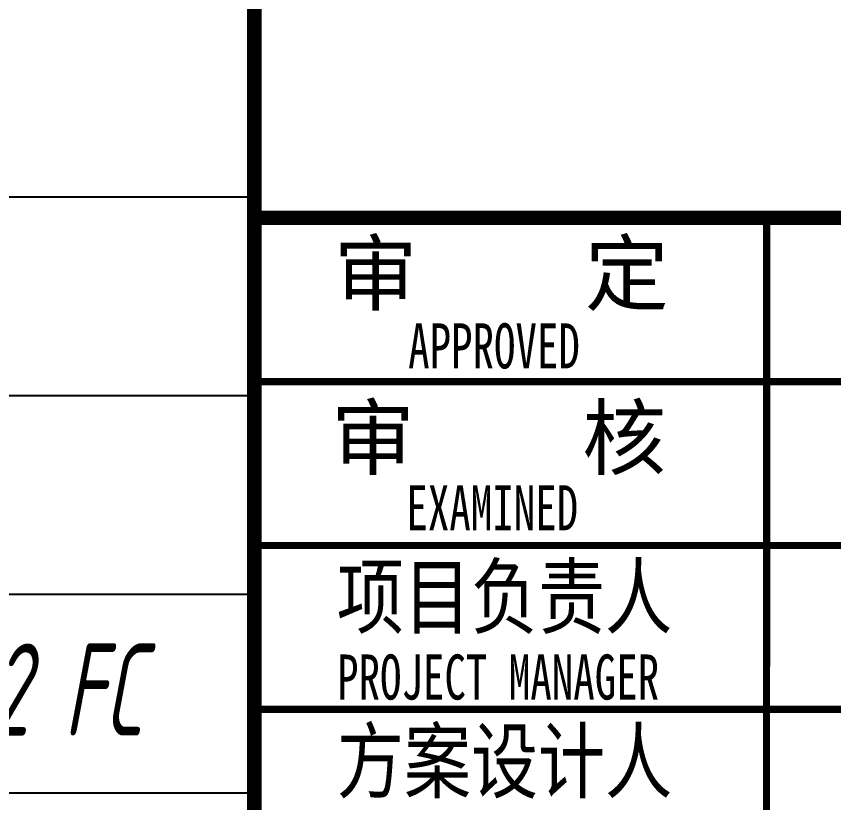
# Model space of a CAD drawing. Extents: x 3774419 to 4775970, y -926964 to 2266.
# Drawn here: x 4766808 to 4770797, y -677909 to -674070 of the extents above; entities that cross this region are included whole.
import ezdxf

# ---------------------------------------------------------------- set-up
doc = ezdxf.new("R2010")
doc.units = 0
doc.header["$LTSCALE"] = 1000
doc.header["$MEASUREMENT"] = 0
for name, color, linetype in [('!!电气', 1, 'CONTINUOUS'), ('DIM-照明', 7, 'CONTINUOUS'), ('图签文字', 4, 'CONTINUOUS')]:
    doc.layers.add(name, color=color, linetype=linetype)
doc.layers.add('图框', color=147, linetype='CONTINUOUS', lineweight=20)
doc.styles.add('HZTXT', font='gbeitc.shx', dxfattribs={"width": 0.8, "height": 400, "bigfont": 'hztxt.shx'})
doc.styles.add('建筑图签-1', font='simhei.ttf', dxfattribs={"width": 0.7})

# ---------------------------------------------------------------- blocks, each defined once
blk = doc.blocks.new('A$C1BA23030')
at = {"layer": '图框'}
for points, const_width in [([(0, 0), (0, 57400)], 70), ([(7000, 13200.3), (0, 13200.3)], 70), ([(0, 13200.3), (7000, 13200.3)], 70), ([(2499.5, 6800.3), (2500, 13200.3)], 35), ([(0, 12400.3), (7000, 12400.3)], 35), ([(0, 11600.3), (7000, 11600.3)], 35), ([(0, 10800.3), (7000, 10800.3)], 35)]:
    blk.add_lwpolyline(points, dxfattribs=dict(at, const_width=const_width))
at = {"layer": '图签文字', "color": 7, "style": '建筑图签-1'}
for s, p in [('审    定', (387.7, 12779.2)), ('审    核', (374.6, 11976.9))]:
    blk.add_text(s, height=300, dxfattribs=at).set_placement(p)
at = {"layer": '图签文字', "style": '建筑图签-1', "width": 0.7}
for s, p in [('APPROVED ', (750.6, 12464.7)), ('EXAMINED  ', (742, 11674.2, -1799)), ('PROJECT MANAGER', (403.9, 10848, -1799))]:
    blk.add_text(s, height=220, dxfattribs=at).set_placement(p)
at = {"layer": '图签文字', "color": 7, "style": '建筑图签-1', "width": 0.8}
for s, p in [('项目负责人', (402.5, 11200.7)), ('方案设计人', (402.5, 10398.1))]:
    blk.add_text(s, height=300, dxfattribs=at).set_placement(p)

msp = doc.modelspace()

# ---------------------------------------------------------------- linework, layer by layer
at = {"layer": 'DIM-照明', "color": 7}
for p, q in [((4749997.1, -674951.4, 0), (4767985.9, -674951.4, 0)), ((4749997.1, -674951.4, 0), (4767985.9, -674951.4, 0)), ((4749997.1, -675921.5, 0), (4767985.9, -675921.5, 0)), ((4749997.1, -675921.5, 0), (4767985.9, -675921.5, 0)), ((4749997.1, -676891.6, 0), (4767985.9, -676891.6, 0)), ((4749997.1, -676891.6, 0), (4767985.9, -676891.6, 0)), ((4749997.1, -677861.7, 0), (4767985.9, -677861.7, 0)), ((4749997.1, -677861.7, 0), (4767985.9, -677861.7, 0))]:
    msp.add_line(p, q, dxfattribs=at)
msp.add_lwpolyline([(4767985.9, -669130.8), (4767985.9, -683482.1)], dxfattribs=at)

# ---------------------------------------------------------------- block references
at = {"layer": '!!电气'}
msp.add_blockref('A$C1BA23030', (4767969.6, -688253.6), dxfattribs=at)

# ---------------------------------------------------------------- texts
at = {"layer": 'DIM-照明', "color": 7, "style": 'HZTXT', "width": 0.7}
msp.add_text('室内ZR-RVS-2X1.0 JDG20 CC/WC；室外ZR-BV-2x2.5 SC32 FC', height=450, dxfattribs=at).set_placement((4757555.7, -677582, 0))

doc.saveas('drawing.dxf')
